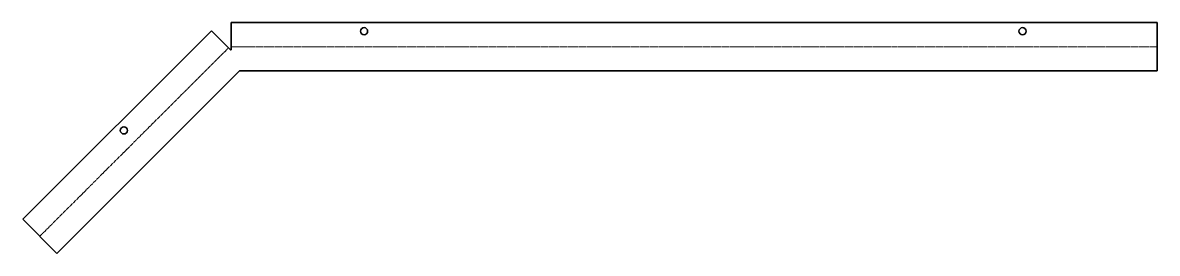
# Model space of a CAD drawing. Header units: inches. Extents: x 0 to 859, y 0 to 175.
import ezdxf

# ---------------------------------------------------------------- set-up
doc = ezdxf.new("R2010")
doc.units = ezdxf.units.IN
doc.header["$MEASUREMENT"] = 0
doc.linetypes.add('Chain', pattern=[13.68, 9.12, -1.14, 2.28, -1.14])
doc.layers.add('SIMUMAK Bend Centerline (ISO)', color=7, linetype='Chain', lineweight=9)
doc.layers.add('SIMUMAK Visible (ISO)', color=7, linetype='Continuous', lineweight=35)

# ---------------------------------------------------------------- blocks, each defined once
blk = doc.blocks.new('FUELATI')
at = {"layer": 'SIMUMAK Bend Centerline (ISO)', "ltscale": 0.263158}
for p, q in [((12.91, 12.91), (155.81, 155.81)), ((858.93, 156.65), (157.84, 156.65))]:
    blk.add_line(p, q, dxfattribs=at)
at = {"layer": 'SIMUMAK Visible (ISO)'}
for p, q in [((157.84, 174.92), (858.93, 174.92)), ((157.84, 154.39), (157.84, 174.92)), ((858.93, 174.92), (858.93, 138.39)), ((0, 25.83), (142.9, 168.72)), ((142.9, 168.72), (157.41, 154.21)), ((157.59, 154.39), (157.41, 154.21)), ((157.84, 154.39), (157.59, 154.39)), ((25.83, 0), (164.22, 138.39)), ((164.22, 138.39), (858.93, 138.39)), ((25.83, 0), (0, 25.83))]:
    blk.add_line(p, q, dxfattribs=at)
for centre in [(258.43, 168.42), (756.93, 168.42), (76.6, 93.23)]:
    blk.add_circle(centre, 2.7, dxfattribs=at)

msp = doc.modelspace()

# ---------------------------------------------------------------- block references
msp.add_blockref('FUELATI', (0, 0))

doc.saveas('drawing.dxf')
